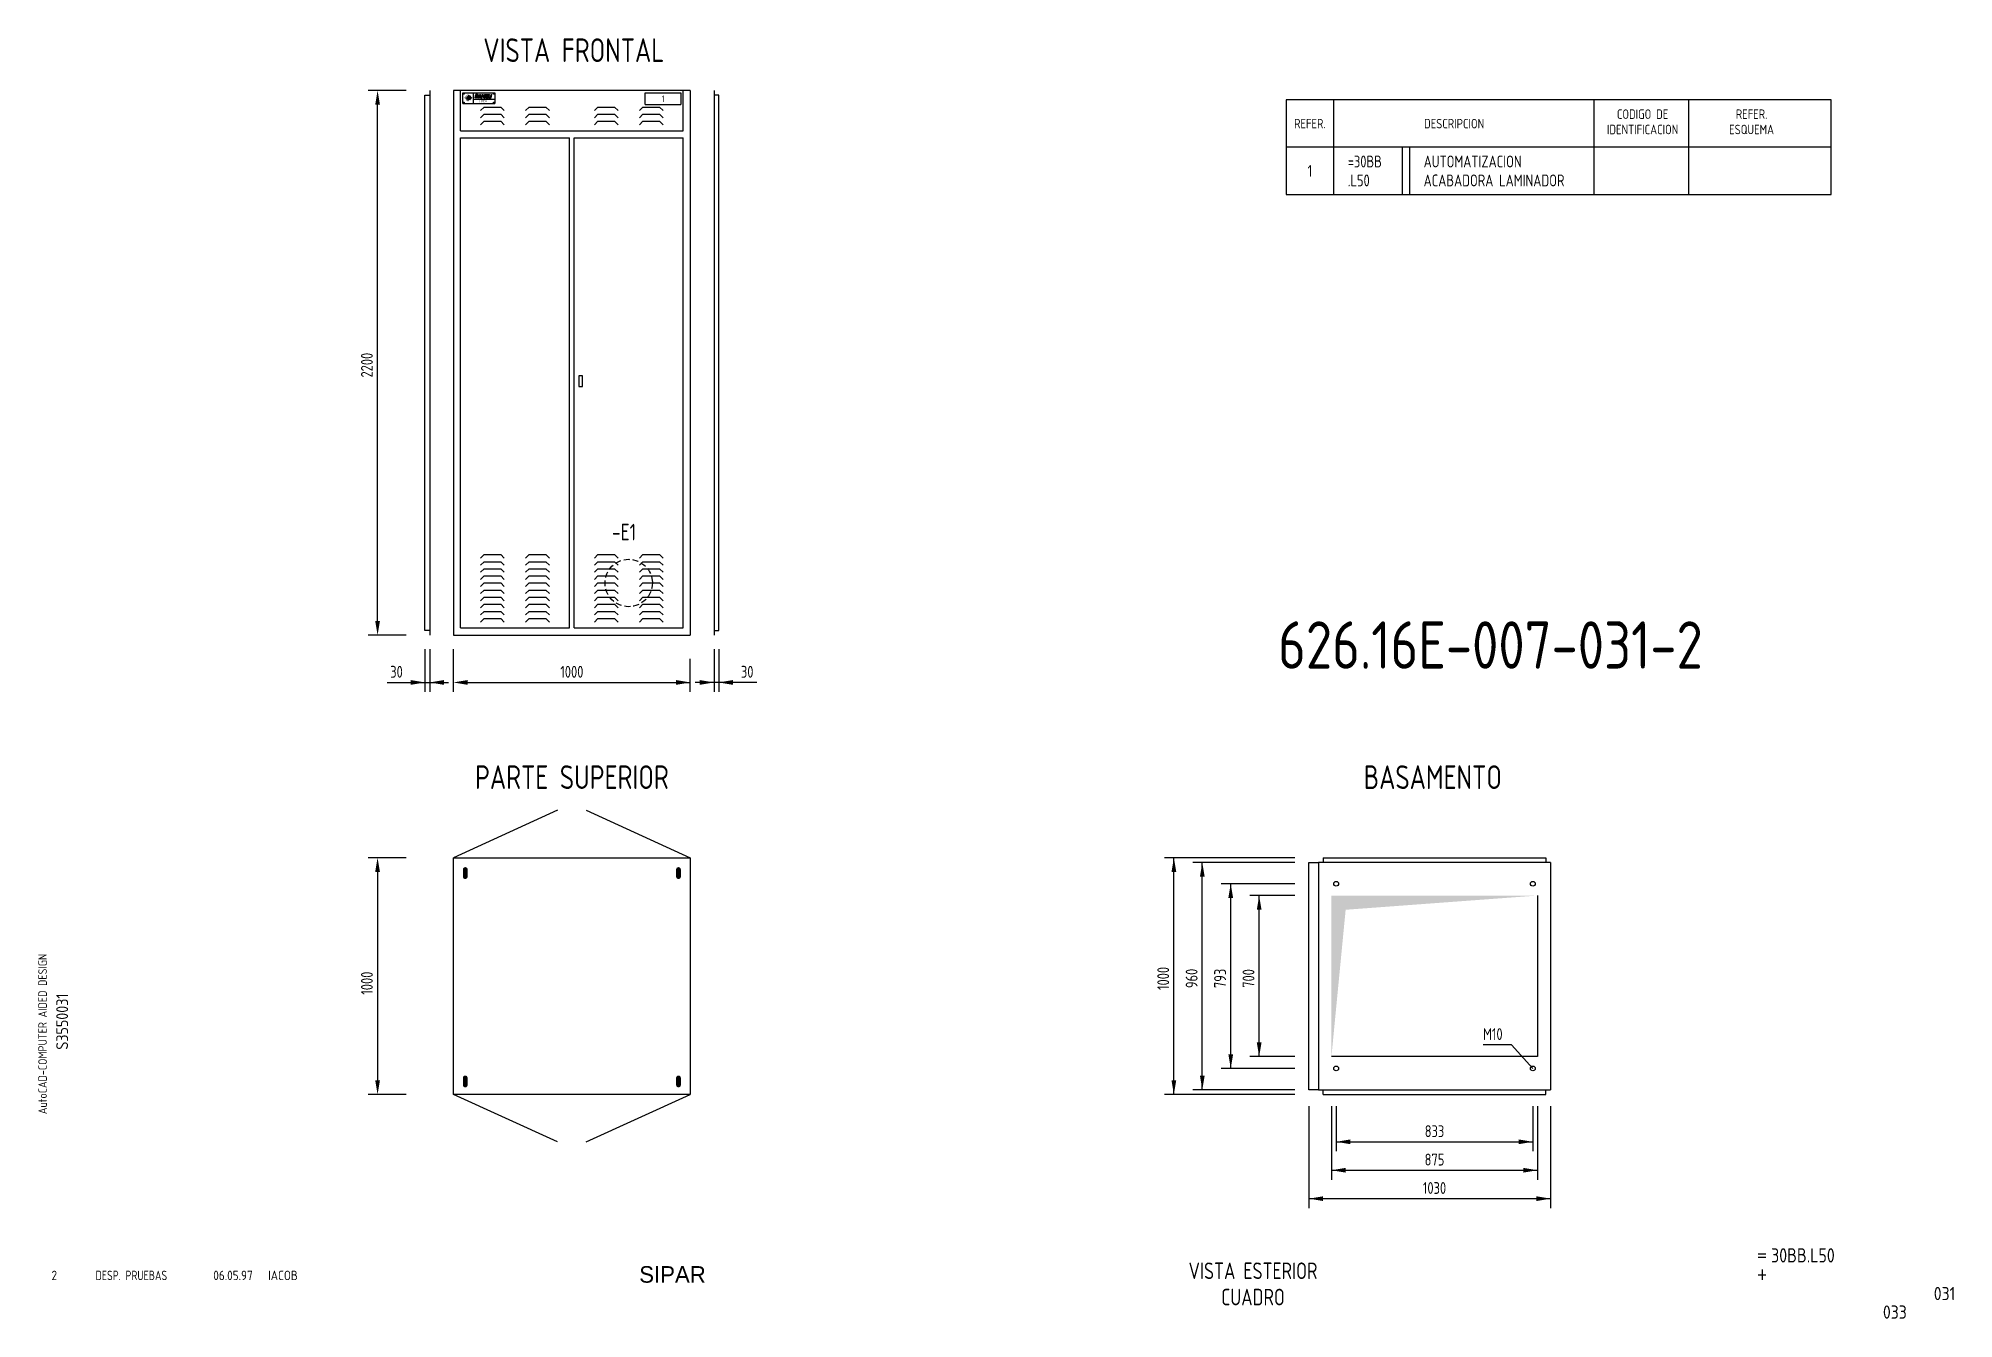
# Model space of a CAD drawing. Extents: x 10 to 414, y 6 to 276.
import ezdxf
from ezdxf.enums import TextEntityAlignment as Align

# ---------------------------------------------------------------- set-up
doc = ezdxf.new("R2010")
doc.units = 0
doc.header["$LTSCALE"] = 5
doc.header["$MEASUREMENT"] = 0
doc.linetypes.add('HIDDEN', pattern=[0.375, 0.25, -0.125])
doc.layers.get('0').update_dxf_attribs({"linetype": 'CONTINUOUS'})
doc.layers.add('CART', color=7, linetype='CONTINUOUS')
doc.styles.add('DIN', font='DIN.shx', dxfattribs={"width": 0.85})
doc.styles.add('N', font='ROMANS', dxfattribs={"width": 0.85, "height": 3})
doc.styles.add('X', font='UNIV.SHX', dxfattribs={"height": 3.5})

# ---------------------------------------------------------------- blocks, each defined once
blk = doc.blocks.new('REV2')
at = {"color": 3, "style": 'DIN'}
for s, width, p in [('2', 0.9, (12.45, 13.79)), ('DESP. PRUEBAS', 0.8, (21.76, 13.79)), ('06.05.97', 0.9, (46.59, 13.79)), ('IACOB', 0.9, (58.16, 13.79))]:
    blk.add_text(s, height=2, dxfattribs=dict(at, width=width)).set_placement(p)

msp = doc.modelspace()

# ---------------------------------------------------------------- linework, layer by layer
for p, q in [((87.26, 265), (79.26, 265)), ((91.26, 151), (91.26, 264)), ((91.26, 264), (92.26, 264)), ((92.26, 265), (92.26, 150)), ((97.26, 265), (97.26, 150)), ((147.26, 265), (97.26, 265)), ((98.76, 256.5), (98.76, 265)), ((99.26, 264.5), (106.01, 264.5)), ((99.26, 262.25), (99.26, 264.5)), ((101.51, 262.25), (101.51, 264.5)), ((101.51, 263.19), (106.01, 263.19)), ((106.01, 264.5), (106.01, 262.25)), ((137.76, 264.5), (145.26, 264.5)), ((137.76, 262), (137.76, 264.5)), ((145.26, 264.5), (145.26, 262)), ((145.76, 256.5), (145.76, 265)), ((147.26, 265), (147.26, 150)), ((152.26, 265), (152.26, 150)), ((153.26, 264), (152.26, 264)), ((153.26, 151), (153.26, 264)), ((81.26, 153), (81.26, 262)), ((99.26, 262.25), (106.01, 262.25)), ((137.76, 262), (145.26, 262)), ((98.76, 256.5), (145.76, 256.5)), ((98.76, 151.5), (98.76, 255)), ((98.76, 255), (121.76, 255)), ((121.76, 151.5), (121.76, 255)), ((122.76, 151.5), (122.76, 255)), ((122.76, 255), (145.76, 255)), ((145.76, 151.5), (145.76, 255)), ((297.5, 253), (297.5, 243)), ((299, 253), (299, 243)), ((124.51, 204.75), (123.76, 204.75)), ((123.76, 204.75), (123.76, 202.5)), ((123.76, 202.5), (124.51, 202.5)), ((124.51, 202.5), (124.51, 204.75)), ((87.26, 150), (79.26, 150)), ((92.26, 151), (91.26, 151)), ((97.26, 150), (147.26, 150)), ((98.76, 151.5), (121.76, 151.5)), ((122.76, 151.5), (145.76, 151.5)), ((152.26, 151), (153.26, 151)), ((91.26, 147), (91.26, 138)), ((92.26, 147), (92.26, 138)), ((97.26, 138), (97.26, 147)), ((152.26, 147), (152.26, 138)), ((153.26, 147), (153.26, 138)), ((147.26, 138), (147.26, 145)), ((83.26, 140), (96.26, 140)), ((100.26, 140), (147.26, 140)), ((161.26, 140), (148.26, 140)), ((119.26, 113), (97.26, 103)), ((125.26, 113), (147.26, 103)), ((87.26, 103), (79.26, 103)), ((97.26, 53), (97.26, 103)), ((97.26, 103), (147.26, 103)), ((147.26, 103), (147.26, 53)), ((274.8, 103), (247.3, 103)), ((249.3, 53), (249.3, 103)), ((274.8, 102), (253.3, 102)), ((255.3, 54), (255.3, 102)), ((277.8, 54), (277.8, 102)), ((277.8, 102), (279.8, 102)), ((279.8, 102), (279.8, 54)), ((328.8, 102), (279.8, 102)), ((280.8, 103), (327.8, 103)), ((280.8, 103), (280.8, 102)), ((327.8, 103), (327.8, 102)), ((328.8, 102), (328.8, 54)), ((81.26, 100), (81.26, 56)), ((274.8, 97.5), (259.3, 97.5)), ((261.3, 58.5), (261.3, 97.5)), ((274.8, 95), (265.3, 95)), ((267.3, 61), (267.3, 95)), ((326.05, 95), (326.05, 61)), ((274.8, 61), (265.3, 61)), ((326.05, 61), (282.55, 61)), ((320.55, 63.5), (314.55, 63.5)), ((325.05, 58.5), (320.55, 63.5)), ((274.8, 58.5), (259.3, 58.5)), ((87.26, 53), (79.26, 53)), ((147.26, 53), (97.26, 53)), ((119.26, 43), (97.26, 53)), ((125.26, 43), (147.26, 53)), ((274.8, 53), (247.3, 53)), ((274.8, 54), (253.3, 54)), ((279.8, 54), (277.8, 54)), ((279.8, 54), (328.8, 54)), ((280.8, 53), (280.8, 54)), ((280.8, 53), (327.8, 53)), ((327.8, 53), (327.8, 54)), ((277.8, 50.5), (277.8, 29)), ((282.55, 50.5), (282.55, 35)), ((283.55, 50.5), (283.55, 41)), ((325.05, 50.5), (325.05, 41)), ((326.05, 50.5), (326.05, 35)), ((328.8, 50.5), (328.8, 29)), ((283.55, 43), (325.05, 43)), ((282.55, 37), (326.05, 37)), ((277.8, 31), (328.8, 31))]:
    msp.add_line(p, q)
at = {"color": 1}
for p, q in [((101.89, 263.47), (102.01, 264.18)), ((101.89, 263.47), (102.01, 264.18)), ((102.25, 263.47), (101.89, 263.47)), ((102.01, 264.18), (102.16, 264.18)), ((102.25, 264.18), (102.01, 264.18)), ((102.06, 263.64), (102.12, 264.01)), ((102.25, 263.64), (102.06, 263.64)), ((102.25, 264.01), (102.12, 264.01)), ((102.54, 263.46), (102.78, 264.17)), ((102.54, 263.46), (102.69, 263.46)), ((102.69, 263.46), (102.74, 263.61)), ((102.74, 263.61), (102.95, 263.61)), ((102.78, 264.17), (102.98, 264.17)), ((102.78, 263.73), (102.87, 264.01)), ((102.78, 263.73), (102.93, 263.73)), ((102.93, 263.73), (102.87, 264.01)), ((102.98, 263.46), (102.95, 263.61)), ((103.13, 263.46), (102.98, 264.17)), ((102.98, 263.46), (103.13, 263.46)), ((103.21, 263.47), (103.33, 264.18)), ((103.21, 263.47), (103.33, 264.18)), ((103.21, 263.47), (103.36, 263.47)), ((103.33, 264.18), (103.48, 264.18)), ((103.33, 264.18), (103.48, 264.18)), ((103.36, 263.47), (103.44, 263.98)), ((103.44, 263.98), (103.69, 263.47)), ((103.48, 264.18), (103.72, 263.67)), ((103.68, 263.47), (103.8, 264.18)), ((103.69, 263.47), (103.83, 263.47)), ((103.72, 263.67), (103.8, 264.18)), ((103.8, 264.18), (103.95, 264.18)), ((103.8, 264.18), (103.95, 264.18)), ((103.83, 263.47), (103.95, 264.18)), ((103.92, 263.47), (104.04, 264.18)), ((103.92, 263.47), (104.04, 264.18)), ((103.92, 263.47), (104.07, 263.47)), ((104.04, 264.18), (104.19, 264.18)), ((104.04, 264.18), (104.19, 264.18)), ((104.07, 263.47), (104.19, 264.18)), ((104.16, 263.47), (104.28, 264.18)), ((104.16, 263.47), (104.28, 264.18)), ((104.16, 263.47), (104.55, 263.47)), ((104.28, 264.18), (104.67, 264.18)), ((104.32, 263.59), (104.35, 263.76)), ((104.57, 263.59), (104.32, 263.59)), ((104.6, 263.76), (104.35, 263.76)), ((104.37, 263.88), (104.4, 264.06)), ((104.62, 263.88), (104.37, 263.88)), ((104.65, 264.06), (104.4, 264.06)), ((104.52, 264.18), (104.67, 264.18)), ((104.55, 263.47), (104.57, 263.59)), ((104.6, 263.76), (104.62, 263.88)), ((104.64, 263.47), (104.76, 264.18)), ((104.64, 263.47), (105.02, 263.47)), ((104.65, 264.06), (104.67, 264.18)), ((104.76, 264.18), (104.89, 264.18)), ((104.79, 263.59), (104.89, 264.18)), ((105.04, 263.59), (104.79, 263.59)), ((105.02, 263.47), (105.04, 263.59)), ((105.1, 263.47), (105.22, 264.18)), ((105.1, 263.47), (105.25, 263.47)), ((105.22, 264.18), (105.37, 264.18)), ((105.25, 263.47), (105.37, 264.18)), ((103.76, 261.5), (103.01, 260.75)), ((103.76, 260), (103.01, 259.25)), ((103.76, 261.5), (107.26, 261.5)), ((103.76, 260), (107.26, 260)), ((107.26, 261.5), (108.01, 260.75)), ((107.26, 260), (108.01, 259.25)), ((113.26, 261.5), (112.51, 260.75)), ((113.26, 260), (112.51, 259.25)), ((113.26, 261.5), (116.76, 261.5)), ((113.26, 260), (116.76, 260)), ((116.76, 261.5), (117.51, 260.75)), ((116.76, 260), (117.51, 259.25)), ((127.76, 261.5), (127.01, 260.75)), ((127.76, 260), (127.01, 259.25)), ((127.76, 261.5), (131.26, 261.5)), ((127.76, 260), (131.26, 260)), ((131.26, 261.5), (132.01, 260.75)), ((131.26, 260), (132.01, 259.25)), ((137.26, 261.5), (136.51, 260.75)), ((137.26, 260), (136.51, 259.25)), ((137.26, 261.5), (140.76, 261.5)), ((137.26, 260), (140.76, 260)), ((140.76, 261.5), (141.51, 260.75)), ((140.76, 260), (141.51, 259.25)), ((103.76, 258.5), (103.01, 257.75)), ((103.76, 258.5), (107.26, 258.5)), ((107.26, 258.5), (108.01, 257.75)), ((113.26, 258.5), (112.51, 257.75)), ((113.26, 258.5), (116.76, 258.5)), ((116.76, 258.5), (117.51, 257.75)), ((127.76, 258.5), (127.01, 257.75)), ((127.76, 258.5), (131.26, 258.5)), ((131.26, 258.5), (132.01, 257.75)), ((137.26, 258.5), (136.51, 257.75)), ((137.26, 258.5), (140.76, 258.5)), ((140.76, 258.5), (141.51, 257.75)), ((103.76, 167), (103.01, 166.25)), ((103.76, 167), (107.26, 167)), ((107.26, 167), (108.01, 166.25)), ((113.26, 167), (112.51, 166.25)), ((113.26, 167), (116.76, 167)), ((116.76, 167), (117.51, 166.25)), ((127.76, 167), (127.01, 166.25)), ((127.76, 167), (131.26, 167)), ((131.26, 167), (132.01, 166.25)), ((137.26, 167), (136.51, 166.25)), ((137.26, 167), (140.76, 167)), ((140.76, 167), (141.51, 166.25)), ((103.76, 165.5), (103.01, 164.75)), ((103.76, 164), (103.01, 163.25)), ((103.76, 162.5), (103.01, 161.75)), ((103.76, 165.5), (107.26, 165.5)), ((103.76, 164), (107.26, 164)), ((103.76, 162.5), (107.26, 162.5)), ((107.26, 165.5), (108.01, 164.75)), ((107.26, 164), (108.01, 163.25)), ((107.26, 162.5), (108.01, 161.75)), ((113.26, 165.5), (112.51, 164.75)), ((113.26, 164), (112.51, 163.25)), ((113.26, 162.5), (112.51, 161.75)), ((113.26, 165.5), (116.76, 165.5)), ((113.26, 164), (116.76, 164)), ((113.26, 162.5), (116.76, 162.5)), ((116.76, 165.5), (117.51, 164.75)), ((116.76, 164), (117.51, 163.25)), ((116.76, 162.5), (117.51, 161.75)), ((127.76, 165.5), (127.01, 164.75)), ((127.76, 164), (127.01, 163.25)), ((127.76, 162.5), (127.01, 161.75)), ((127.76, 165.5), (131.26, 165.5)), ((127.76, 164), (131.26, 164)), ((127.76, 162.5), (131.26, 162.5)), ((131.26, 165.5), (132.01, 164.75)), ((131.26, 164), (132.01, 163.25)), ((131.26, 162.5), (132.01, 161.75)), ((137.26, 165.5), (136.51, 164.75)), ((137.26, 164), (136.51, 163.25)), ((137.26, 162.5), (136.51, 161.75)), ((137.26, 165.5), (140.76, 165.5)), ((137.26, 164), (140.76, 164)), ((137.26, 162.5), (140.76, 162.5)), ((140.76, 165.5), (141.51, 164.75)), ((140.76, 164), (141.51, 163.25)), ((140.76, 162.5), (141.51, 161.75)), ((103.76, 161), (103.01, 160.25)), ((103.76, 159.5), (103.01, 158.75)), ((103.76, 158), (103.01, 157.25)), ((103.76, 161), (107.26, 161)), ((103.76, 159.5), (107.26, 159.5)), ((103.76, 158), (107.26, 158)), ((107.26, 161), (108.01, 160.25)), ((107.26, 159.5), (108.01, 158.75)), ((107.26, 158), (108.01, 157.25)), ((113.26, 161), (112.51, 160.25)), ((113.26, 159.5), (112.51, 158.75)), ((113.26, 158), (112.51, 157.25)), ((113.26, 161), (116.76, 161)), ((113.26, 159.5), (116.76, 159.5)), ((113.26, 158), (116.76, 158)), ((116.76, 161), (117.51, 160.25)), ((116.76, 159.5), (117.51, 158.75)), ((116.76, 158), (117.51, 157.25)), ((127.76, 161), (127.01, 160.25)), ((127.76, 159.5), (127.01, 158.75)), ((127.76, 158), (127.01, 157.25)), ((127.76, 161), (131.26, 161)), ((127.76, 159.5), (131.26, 159.5)), ((127.76, 158), (131.26, 158)), ((131.26, 161), (132.01, 160.25)), ((131.26, 159.5), (132.01, 158.75)), ((131.26, 158), (132.01, 157.25)), ((137.26, 161), (136.51, 160.25)), ((137.26, 159.5), (136.51, 158.75)), ((137.26, 158), (136.51, 157.25)), ((137.26, 161), (140.76, 161)), ((137.26, 159.5), (140.76, 159.5)), ((137.26, 158), (140.76, 158)), ((140.76, 161), (141.51, 160.25)), ((140.76, 159.5), (141.51, 158.75)), ((140.76, 158), (141.51, 157.25)), ((103.76, 156.5), (103.01, 155.75)), ((103.76, 155), (103.01, 154.25)), ((103.76, 156.5), (107.26, 156.5)), ((103.76, 155), (107.26, 155)), ((107.26, 156.5), (108.01, 155.75)), ((107.26, 155), (108.01, 154.25)), ((113.26, 156.5), (112.51, 155.75)), ((113.26, 155), (112.51, 154.25)), ((113.26, 156.5), (116.76, 156.5)), ((113.26, 155), (116.76, 155)), ((116.76, 156.5), (117.51, 155.75)), ((116.76, 155), (117.51, 154.25)), ((127.76, 156.5), (127.01, 155.75)), ((127.76, 155), (127.01, 154.25)), ((127.76, 156.5), (131.26, 156.5)), ((127.76, 155), (131.26, 155)), ((131.26, 156.5), (132.01, 155.75)), ((131.26, 155), (132.01, 154.25)), ((137.26, 156.5), (136.51, 155.75)), ((137.26, 155), (136.51, 154.25)), ((137.26, 156.5), (140.76, 156.5)), ((137.26, 155), (140.76, 155)), ((140.76, 156.5), (141.51, 155.75)), ((140.76, 155), (141.51, 154.25)), ((103.76, 153.5), (103.01, 152.75)), ((103.76, 153.5), (107.26, 153.5)), ((107.26, 153.5), (108.01, 152.75)), ((113.26, 153.5), (112.51, 152.75)), ((113.26, 153.5), (116.76, 153.5)), ((116.76, 153.5), (117.51, 152.75)), ((127.76, 153.5), (127.01, 152.75)), ((127.76, 153.5), (131.26, 153.5)), ((131.26, 153.5), (132.01, 152.75)), ((137.26, 153.5), (136.51, 152.75)), ((137.26, 153.5), (140.76, 153.5)), ((140.76, 153.5), (141.51, 152.75))]:
    msp.add_line(p, q, dxfattribs=at)
at = {"color": 3}
for p, q in [((388, 263), (273, 263)), ((273, 263), (273, 243)), ((283, 263), (283, 243)), ((338, 243), (338, 263)), ((358, 243), (358, 263)), ((388, 243), (388, 263)), ((388, 253), (273, 253)), ((273, 243), (388, 243))]:
    msp.add_line(p, q, dxfattribs=at)
at = {"color": 1}
msp.add_lwpolyline([(99.57, 263.5, 0.104, 0.104, 0), (99.86, 263.2, 0.256, 0, 0), (99.99, 263.08, 0, 0, 0)], format="xyseb", dxfattribs=at)
at = {"color": 1, "const_width": 0.104}
for points in [[(99.71, 263.65), (100.38, 262.98)], [(99.86, 263.79), (100.16, 263.5)], [(99.96, 262.93), (100.14, 263.11)], [(100.01, 263.94), (100.3, 263.65)], [(100.3, 262.76), (100.08, 262.98)], [(100.16, 264.09), (100.38, 263.87)], [(100.52, 262.91), (100.3, 262.69)], [(100.52, 264.09), (100.38, 263.94)], [(100.67, 263.94), (100.6, 263.87)], [(100.82, 263.79), (100.75, 263.72)], [(100.97, 263.65), (100.89, 263.57)], [(101.11, 263.5), (101.04, 263.43)]]:
    msp.add_lwpolyline(points, dxfattribs=at)
at = {"color": 1}
msp.add_lwpolyline([(100.05, 263.39), (100.56, 263.9), (101.08, 263.39), (101, 263.31), (100.56, 263.76), (100.12, 263.31)], close=True, dxfattribs=at)
for points in [[(100.19, 263.24), (100.56, 263.61), (100.93, 263.24), (100.86, 263.17), (100.56, 263.46), (100.27, 263.17), (100.19, 263.24)], [(100.34, 263.09), (100.56, 263.31), (100.78, 263.09), (100.71, 263.02), (100.56, 263.17), (100.41, 263.02), (100.34, 263.09)]]:
    msp.add_lwpolyline(points, dxfattribs=at)
at = {"color": 1, "const_width": 0.0821}
for points in [[(102.24, 264.14), (102.24, 264.14, -0.819804), (102.24, 263.51, -1.219804)], [(102.24, 264.06), (102.24, 264.05, -0.871291), (102.24, 263.6, 14.538985)]]:
    msp.add_lwpolyline(points, format="xyb", dxfattribs=at)
at = {"const_width": 0.5}
for points in [[(100.01, 100.5, 1), (99.51, 100.5, 1)], [(100.01, 99, -1), (99.51, 99, -1)], [(145.01, 100.5, 1), (144.51, 100.5, 1)], [(145.01, 99, -1), (144.51, 99, -1)], [(100.01, 56.5, 1), (99.51, 56.5, 1)], [(145.01, 56.5, 1), (144.51, 56.5, 1)], [(100.01, 55, -1), (99.51, 55, -1)], [(145.01, 55, -1), (144.51, 55, -1)]]:
    msp.add_lwpolyline(points, format="xyb", dxfattribs=at)
at = {"const_width": 1}
for points in [[(99.76, 99), (99.76, 100.5)], [(144.76, 99), (144.76, 100.5)], [(99.76, 55), (99.76, 56.5)], [(144.76, 55), (144.76, 56.5)]]:
    msp.add_lwpolyline(points, dxfattribs=at)
at = {"color": 6}
for centre, radius in [((99.44, 264.31), 0.0938), ((99.44, 264.31), 0.0469), ((105.82, 264.31), 0.0938), ((105.82, 264.31), 0.0469), ((99.44, 262.44), 0.0938), ((99.44, 262.44), 0.0469), ((105.82, 262.44), 0.0938), ((105.82, 262.44), 0.0469)]:
    msp.add_circle(centre, radius, dxfattribs=at)
at = {"linetype": 'HIDDEN'}
msp.add_circle((134.26, 161), 5, dxfattribs=at)
for centre in [(283.55, 97.5), (325.05, 97.5), (283.55, 58.5), (325.05, 58.5)]:
    msp.add_circle(centre, 0.5)
at = {"color": 1}
for centre, radius, end in [((102.21, 263.83), 0.19, 82.1307), ((102.17, 263.83), 0.362, 78.6901)]:
    msp.add_arc(centre, radius, 281.3099, end, dxfattribs=at)
for points in [[(81.76, 262), (80.76, 262), (81.26, 265)], [(81.76, 153), (80.76, 153), (81.26, 150)], [(88.26, 139.5), (88.26, 140.5), (91.26, 140)], [(95.26, 139.5), (95.26, 140.5), (92.26, 140)], [(100.26, 139.5), (100.26, 140.5), (97.26, 140)], [(144.26, 139.5), (144.26, 140.5), (147.26, 140)], [(149.26, 139.5), (149.26, 140.5), (152.26, 140)], [(156.26, 139.5), (156.26, 140.5), (153.26, 140)], [(81.76, 100), (80.76, 100), (81.26, 103)], [(249.8, 100), (248.8, 100), (249.3, 103)], [(255.8, 99), (254.8, 99), (255.3, 102)], [(261.8, 94.5), (260.8, 94.5), (261.3, 97.5)], [(267.8, 92), (266.8, 92), (267.3, 95)], [(282.55, 95), (326.05, 95), (282.55, 61), (285.55, 92)], [(261.8, 61.5), (260.8, 61.5), (261.3, 58.5)], [(267.8, 64), (266.8, 64), (267.3, 61)], [(255.8, 57), (254.8, 57), (255.3, 54)], [(81.76, 56), (80.76, 56), (81.26, 53)], [(249.8, 56), (248.8, 56), (249.3, 53)], [(286.55, 42.5), (286.55, 43.5), (283.55, 43)], [(322.05, 42.5), (322.05, 43.5), (325.05, 43)], [(285.55, 36.5), (285.55, 37.5), (282.55, 37)], [(323.05, 36.5), (323.05, 37.5), (326.05, 37)], [(280.8, 30.5), (280.8, 31.5), (277.8, 31)], [(325.8, 30.5), (325.8, 31.5), (328.8, 31)]]:
    msp.add_solid(points)
for points in [[(102.01, 264.18), (101.89, 263.47), (102.16, 264.18), (102.04, 263.47)], [(102.04, 263.47), (102.25, 263.47), (102.06, 263.64), (102.25, 263.64)], [(102.12, 264.01), (102.25, 264.01), (102.16, 264.18), (102.25, 264.18)], [(102.54, 263.46), (102.78, 264.17), (102.69, 263.46), (102.92, 264.17)], [(102.78, 263.73), (102.93, 263.73), (102.74, 263.61), (102.95, 263.61)], [(102.98, 263.46), (103.13, 263.46), (102.84, 264.17), (102.98, 264.17)], [(103.33, 264.18), (103.21, 263.47), (103.48, 264.18), (103.36, 263.47)], [(103.48, 264.18), (103.72, 263.67), (103.44, 263.98), (103.68, 263.47)], [(103.8, 264.18), (103.68, 263.47), (103.95, 264.18), (103.83, 263.47)], [(104.04, 264.18), (103.92, 263.47), (104.19, 264.18), (104.07, 263.47)], [(104.28, 264.18), (104.16, 263.47), (104.43, 264.18), (104.31, 263.47)], [(104.3, 263.47), (104.55, 263.47), (104.32, 263.59), (104.57, 263.59)], [(104.35, 263.76), (104.6, 263.76), (104.37, 263.88), (104.62, 263.88)], [(104.4, 264.06), (104.65, 264.06), (104.42, 264.18), (104.67, 264.18)], [(104.74, 264.18), (104.62, 263.47), (104.89, 264.18), (104.77, 263.47)], [(104.77, 263.47), (105.02, 263.47), (104.79, 263.59), (105.04, 263.59)], [(105.22, 264.18), (105.1, 263.47), (105.37, 264.18), (105.25, 263.47)]]:
    msp.add_solid(points, dxfattribs=at)

# ---------------------------------------------------------------- block references
at = {"linetype": 'Continuous'}
msp.add_blockref('REV2', (0, 0), dxfattribs=at)

# ---------------------------------------------------------------- texts
at = {"color": 6, "style": 'DIN', "width": 0.8}
for s, p in [('VISTA FRONTAL', (122.67, 271)), ('PARTE SUPERIOR', (122.27, 117.5)), ('BASAMENTO', (303.94, 117.5))]:
    msp.add_text(s, height=5, dxfattribs=at).set_placement(p, align=Align.CENTER)
at = {"color": 1, "style": 'DIN', "width": 0.8}
for s, height, p in [('C', 0.59, (102.64, 262.47)), ('EDA', 0.497, (103.2, 262.47))]:
    msp.add_text(s, height=height, dxfattribs=at).set_placement(p)
msp.add_text('1', height=1.4, dxfattribs=at).set_placement((141.51, 263.25), align=Align.MIDDLE)
at = {"style": 'DIN'}
for s, height, width, p in [('REFER.', 2, 0.85, (278, 258)), ('DESCRIPCION', 2, 0.85, (308.44, 258)), ('1', 2.5, 0.8, (278, 248))]:
    msp.add_text(s, height=height, dxfattribs=dict(at, width=width)).set_placement(p, align=Align.MIDDLE)
for s, height, width, p in [('CODIGO DE', 2, 0.85, (348.21, 259)), ('REFER.', 2, 0.85, (371.21, 259)), ('IDENTIFICACION', 2, 0.85, (348.21, 255.76)), ('ESQUEMA', 2, 0.85, (371.21, 255.76)), ('30', 2.5, 0.8, (85.26, 141)), ('1000', 2.5, 0.8, (122.26, 141)), ('30', 2.5, 0.8, (159.26, 141)), ('833', 2.5, 0.8, (304.3, 44)), ('875', 2.5, 0.8, (304.3, 38)), ('1030', 2.5, 0.8, (304.3, 32))]:
    msp.add_text(s, height=height, dxfattribs=dict(at, width=width)).set_placement(p, align=Align.CENTER)
at = {"style": 'DIN', "width": 0.8}
for s, p in [('=30BB', (286, 248.75)), ('AUTOMATIZACION', (302, 248.75)), ('.L50', (286, 244.75)), ('ACABADORA LAMINADOR', (302, 244.75)), ('M10', (314.55, 64.5))]:
    msp.add_text(s, height=2.5, dxfattribs=at).set_placement(p)
for s, p in [('2200', (80.26, 207)), ('1000', (80.26, 76.5)), ('1000', (248.3, 77.5)), ('960', (254.3, 77.5)), ('793', (260.3, 77.5)), ('700', (266.3, 77.5))]:
    msp.add_text(s, height=2.5, rotation=90, dxfattribs=at).set_placement(p, align=Align.CENTER)
at = {"color": 3, "style": 'DIN', "width": 0.8}
msp.add_text('-E1', height=3.5, dxfattribs=at).set_placement((133.26, 170), align=Align.CENTER)
at = {"color": 2, "style": 'DIN', "width": 0.8}
for s, p in [('VISTA ESTERIOR', (266, 14.02)), ('CUADRO', (266, 8.47))]:
    msp.add_text(s, height=3.5, dxfattribs=at).set_placement(p, align=Align.CENTER)
at = {"color": 2, "insert": (271.28, 152.9), "char_height": 10, "width": 111.0411, "attachment_point": 1, "style": 'DIN'}
msp.add_mtext('626.16E-007-031-2', dxfattribs=at)
at = {"layer": 'CART', "color": 1, "style": 'DIN', "width": 0.9}
msp.add_text('AutoCAD-COMPUTER AIDED DESIGN', height=1.8, rotation=90, dxfattribs=at).set_placement((11.47, 48.84))
at = {"layer": 'CART', "color": 3, "style": 'N', "width": 0.85}
for s, p in [('=', (372.24, 17.91)), ('+', (372.24, 13.87))]:
    msp.add_text(s, height=2.5, dxfattribs=at).set_placement(p)
at = {"layer": 'CART', "color": 3, "style": 'DIN', "width": 0.9, "flags": 1}
msp.add_attdef('S3550031', text='', height=2.5, rotation=90, dxfattribs=at).set_placement((15.95, 68.38), align=Align.CENTER)
at = {"layer": 'CART', "color": 3, "style": 'DIN', "width": 0.85}
msp.add_attdef('30BB.L50', text='', height=3, dxfattribs=at).set_placement((375.33, 16.63), align=Align.BOTTOM_LEFT)
at = {"layer": 'CART', "color": 6, "style": 'X', "flags": 1}
msp.add_attdef('SIPAR', text='', height=3.5, dxfattribs=at).set_placement((143.5, 15), align=Align.MIDDLE)
at = {"layer": 'CART', "color": 2, "style": 'DIN', "width": 0.9, "flags": 1}
msp.add_attdef('031', text='', height=2.8, dxfattribs=at).set_placement((414.2, 9.56), align=Align.RIGHT)
at = {"layer": 'CART', "color": 7, "style": 'DIN', "width": 0.9, "flags": 1}
msp.add_attdef('033', (398.93, 5.65), '', height=2.8, dxfattribs=at)

doc.saveas('drawing.dxf')
